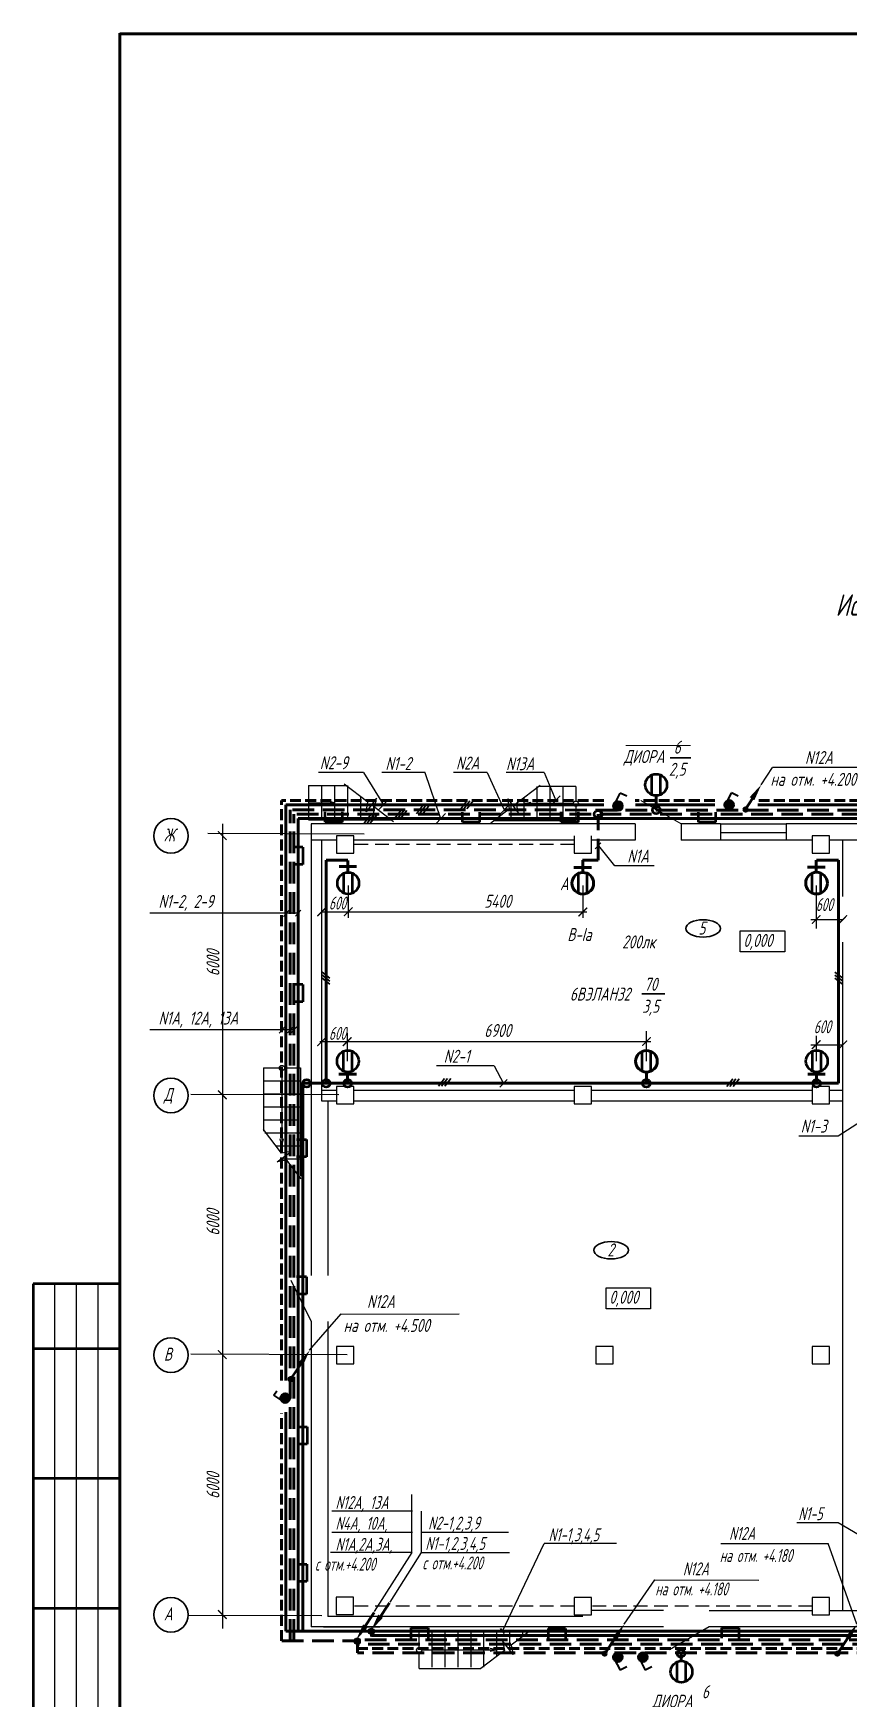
# Model space of a CAD drawing. Header units: inches. Extents: x -2146 to 222, y -883 to 3331.
# Drawn here: x -1537 to -1348.5, y 2945.8 to 3330.6 of the extents above; entities that cross this region are included whole.
import ezdxf
from ezdxf.enums import TextEntityAlignment as Align

# ---------------------------------------------------------------- set-up
doc = ezdxf.new("R2010")
doc.units = ezdxf.units.IN
doc.header["$MEASUREMENT"] = 0
for name, pattern in [('DURCHG', [0]), ('gost5', [7, 5, -2, 0]), ('HIDDEN2', [4.7625, 3.175, -1.5875]), ('K5LT32768', [0]), ('K5LT_BASIC', [0])]:
    doc.linetypes.add(name, pattern=pattern)
for name, color, linetype in [('osnovnoy shtamp', 7, 'Continuous'), ('TONK', 3, 'Continuous'), ('АР', 7, 'Continuous'), ('блок', 7, 'Continuous'), ('вид', 7, 'Continuous'), ('НОВЫЙ', 7, 'Continuous'), ('орудован', 7, 'Continuous'), ('текст', 7, 'Continuous')]:
    doc.layers.add(name, color=color, linetype=linetype)
for name, color, linetype, lineweight in [('зд осн', 7, 'Continuous', 30), ('кабель', 1, 'Continuous', 60), ('лампа', 6, 'Continuous', 50), ('основной', 7, 'Continuous', 30), ('пунктирный', 222, 'HIDDEN2', 25), ('размеры', 82, 'Continuous', 25), ('рамка толстая', 7, 'Continuous', 60), ('стена', 7, 'Continuous', 18), ('строит', 7, 'Continuous', 30), ('Строительный', 7, 'Continuous', 25), ('Схема распред. сети', 9, 'Continuous', 25), ('уровни', 5, 'Continuous', 25), ('Эл. аппараты (Вновь)', 93, 'Continuous', 50)]:
    doc.layers.add(name, color=color, linetype=linetype, lineweight=lineweight)
doc.styles.add('Simplex', font='simplex.shx', dxfattribs={"width": 0.7, "oblique": 15})

msp = doc.modelspace()

# ---------------------------------------------------------------- hatches: boundary and pattern name
for points in [[(-1401.83, 3153.05, -1), (-1401.83, 3151.05, -1)], [(-1376.15, 3153.3, -1), (-1376.15, 3151.3, -1)], [(-1478.77, 3016.22, -1), (-1478.77, 3014.22, -1)], [(-1401.87, 2954.34, 1), (-1401.87, 2956.34, 1)], [(-1396.08, 2954.34, 1), (-1396.08, 2956.34, 1)]]:
    msp.add_hatch(color=0).paths.add_polyline_path(points)
h = msp.add_hatch(color=6)
edge = h.paths.add_edge_path()
edge.add_arc((-1462.12, 2959.05), 0.718, 0, 360)
h = msp.add_hatch(color=6)
edge = h.paths.add_edge_path()
edge.add_arc((-1458.85, 2961.34), 0.718, 0, 360)
at = {"layer": 'вид'}
for points in [[(-1402.37, 3152.92, 1), (-1401.2, 3151.29, 1)], [(-1376.69, 3153.17, 1), (-1375.52, 3151.55, 1)], [(-1402.41, 2954.47, -1), (-1401.24, 2956.09, -1)], [(-1396.62, 2954.47, -1), (-1395.45, 2956.09, -1)]]:
    msp.add_hatch(color=0, dxfattribs=at).paths.add_polyline_path(points)
at = {"layer": 'кабель'}
for color, points in [(256, [(-1372.71, 3151.24, 1), (-1371.93, 3151.24, 1)]), (256, [(-1371.93, 3151.24, 1), (-1372.71, 3151.24, 1)]), (6, [(-1477.92, 3019.6, -1), (-1477.14, 3019.6, -1)]), (6, [(-1477.14, 3019.6, -1), (-1477.92, 3019.6, -1)]), (6, [(-1405.32, 2956.18, -1), (-1404.54, 2956.18, -1)]), (6, [(-1404.54, 2956.18, -1), (-1405.32, 2956.18, -1)]), (6, [(-1351.51, 2956.18, -1), (-1350.73, 2956.18, -1)]), (6, [(-1350.73, 2956.18, -1), (-1351.51, 2956.18, -1)])]:
    msp.add_hatch(color=color, dxfattribs=at).paths.add_polyline_path(points)

# ---------------------------------------------------------------- linework, layer by layer
at = {"color": 0, "lineweight": 60}
for p, q in [((-1517.01, 2746.61), (-1517.01, 3330.61)), ((-1517.01, 3330.53), (-701.01, 3330.53)), ((-1517.01, 2746.61), (-1517.01, 3330.53))]:
    msp.add_line(p, q, dxfattribs=at)
at = {"linetype": 'Continuous'}
for p, q in [((-1460.65, 3159.78), (-1471.05, 3159.76)), ((-1446.41, 3159.78), (-1456.45, 3159.76)), ((-1432.07, 3159.78), (-1439.85, 3159.76)), ((-1418.89, 3159.78), (-1427.67, 3159.76)), ((-1341.03, 3160.94), (-1366.13, 3160.93)), ((-1393.5, 3138.23), (-1402.57, 3138.21)), ((-1430.47, 3092.03), (-1443.8, 3092.01)), ((-1402.19, 2981.64), (-1418.86, 2981.61))]:
    msp.add_line(p, q, dxfattribs=at)
for p, q in [((-1460.65, 3159.78), (-1456.07, 3152.33)), ((-1446.47, 3159.78), (-1442.84, 3149.16)), ((-1432.06, 3159.76), (-1428.16, 3151.13)), ((-1418.89, 3159.82), (-1416.19, 3153.34)), ((-1430.47, 3092.03), (-1428.32, 3087.94)), ((-1428.56, 2961.38), (-1418.86, 2981.61))]:
    msp.add_line(p, q)
at = {"lineweight": 30}
for p, q in [((-1389.73, 3163.19), (-1385, 3163.21)), ((-1454.97, 3153.49), (-1457.17, 3151.18)), ((-1427.09, 3152.28), (-1429.29, 3149.97)), ((-1415.22, 3154.38), (-1417.42, 3152.07)), ((-1441.7, 3150.31), (-1443.9, 3148.01)), ((-1407.08, 3142.13), (-1405.82, 3143.52)), ((-1479.17, 3126.55), (-1477.9, 3127.93)), ((-1476.39, 3126.59), (-1475.12, 3127.97)), ((-1396.28, 3108.68), (-1390.97, 3108.68)), ((-1480.2, 3099.57), (-1478.93, 3100.96)), ((-1478.23, 3099.62), (-1476.96, 3101)), ((-1477.38, 3099.62), (-1476.11, 3101)), ((-1429.18, 3087.05), (-1427.46, 3088.83)), ((-1428.98, 2961.97), (-1428.15, 2960.8))]:
    msp.add_line(p, q, dxfattribs=at)
at = {"color": 0}
for p, q in [((-1368.71, 3156.98), (-1366.12, 3160.93)), ((-1460.54, 3145.54), (-1496.69, 3145.71)), ((-1402.56, 3138.22), (-1406.27, 3142.84)), ((-1464.24, 3133.67), (-1464.24, 3126.24)), ((-1409.97, 3133.67), (-1409.97, 3126.24)), ((-1355.99, 3133.67), (-1355.99, 3123.78)), ((-1475.69, 3127.26), (-1510.1, 3127.26)), ((-1470.37, 3127.56), (-1409.07, 3127.56)), ((-1357.27, 3125.83), (-1349.77, 3125.83)), ((-1476.77, 3100.29), (-1510.1, 3100.29)), ((-1464.39, 3093.08), (-1464.39, 3099.64)), ((-1395.27, 3093.08), (-1395.27, 3099.98)), ((-1355.95, 3093.08), (-1355.95, 3098.91)), ((-1470.76, 3097.62), (-1394.23, 3097.62)), ((-1357.27, 3096.89), (-1349.77, 3096.89)), ((-1466.36, 3085.27), (-1500.57, 3085.37)), ((-1350.89, 3075.81), (-1336.41, 3085.24)), ((-1360, 3075.81), (-1350.89, 3075.81)), ((-1473.14, 3026.33), (-1465.8, 3034.66)), ((-1465.81, 3034.65), (-1438.52, 3034.68)), ((-1464.46, 3025.2), (-1500.61, 3025.37)), ((-1449.49, 2979.53), (-1449.49, 2992.95)), ((-1468.01, 2989.19), (-1449.37, 2989.19)), ((-1447.22, 2979.53), (-1447.22, 2989.1)), ((-1468.01, 2984.22), (-1449.37, 2984.22)), ((-1447.26, 2984.22), (-1427.12, 2984.22)), ((-1360.49, 2986.46), (-1350.89, 2986.46)), ((-1350.89, 2986.46), (-1340.84, 2980.57)), ((-1449.39, 2979.51), (-1468.33, 2979.51)), ((-1458.11, 2965.9), (-1449.39, 2979.51)), ((-1454.49, 2968.08), (-1447.26, 2979.51)), ((-1447.26, 2979.51), (-1426.94, 2979.51)), ((-1378.05, 2981.62), (-1353.21, 2981.65)), ((-1346.58, 2962.95), (-1353.22, 2981.65)), ((-1400.39, 2962.95), (-1393.29, 2973.23)), ((-1393.29, 2973.23), (-1369.28, 2973.11)), ((-1470.28, 2964.93), (-1501.27, 2964.96))]:
    msp.add_line(p, q, dxfattribs=at)
at = {"color": 6, "lineweight": 50}
for p, q in [((-1394.06, 3159.2), (-1394.06, 3154.67)), ((-1392.05, 3159.24), (-1392.05, 3154.63)), ((-1465.29, 3136.46), (-1465.29, 3131.94)), ((-1463.28, 3136.51), (-1463.28, 3131.89)), ((-1411.05, 3136.41), (-1411.05, 3131.92)), ((-1409.04, 3136.49), (-1409.04, 3131.87)), ((-1357.01, 3136.45), (-1357.01, 3131.96)), ((-1355, 3136.54), (-1355, 3131.92)), ((-1465.35, 3095.3), (-1465.35, 3090.81)), ((-1463.35, 3095.38), (-1463.35, 3090.76)), ((-1396.32, 3095.27), (-1396.32, 3090.78)), ((-1394.31, 3095.35), (-1394.31, 3090.73)), ((-1356.91, 3095.31), (-1356.91, 3090.82)), ((-1354.9, 3095.4), (-1354.9, 3090.74)), ((-1388.24, 2954.25), (-1388.24, 2949.75)), ((-1386.23, 2954.31), (-1386.23, 2949.68))]:
    msp.add_line(p, q, dxfattribs=at)
at = {"linetype": 'gost5', "lineweight": 60}
msp.add_line((-1406.41, 3139.5), (-1406.39, 3150.14), dxfattribs=at)
at = {"color": 0, "lineweight": 25}
for p, q in [((-1493.22, 3081.96), (-1493.22, 3147.96)), ((-1493.22, 3021.98), (-1493.22, 3087.98)), ((-1493.22, 2961.98), (-1493.22, 3027.98))]:
    msp.add_line(p, q, dxfattribs=at)
at = {"linetype": 'DURCHG', "lineweight": 60}
msp.add_line((-1469.31, 3139.5), (-1469.31, 3087.97), dxfattribs=at)
at = {"lineweight": 60}
for p, q in [((-1466.28, 3138.1), (-1462.25, 3138.1)), ((-1464.26, 3136.72), (-1464.26, 3139.48)), ((-1412.01, 3137.86), (-1407.98, 3137.86)), ((-1409.99, 3136.74), (-1409.99, 3139.5)), ((-1358, 3137.95), (-1353.97, 3137.95)), ((-1355.98, 3136.74), (-1355.98, 3139.5)), ((-1464.33, 3090.58), (-1464.33, 3087.97)), ((-1395.27, 3090.55), (-1395.27, 3087.96)), ((-1355.92, 3090.58), (-1355.92, 3087.97)), ((-1350.84, 3087.97), (-1474.71, 3087.97)), ((-1466.35, 3090.05), (-1462.32, 3090.05)), ((-1357.94, 3090.05), (-1353.91, 3090.05))]:
    msp.add_line(p, q, dxfattribs=at)
at = {"color": 0, "linetype": 'K5LT_BASIC', "lineweight": 5}
for p, q in [((-1420.51, 3088), (-1420.98, 3088)), ((-1420.61, 3088.01), (-1401.04, 3087.94)), ((-1401.04, 3087.94), (-1399.08, 3088.01)), ((-1399.17, 3088.01), (-1398.92, 3088.01))]:
    msp.add_line(p, q, dxfattribs=at)
at = {"color": 0, "lineweight": 50}
msp.add_line((-1537.01, 3041.61), (-1537.01, 2831.61), dxfattribs=at)
at = {"color": 0, "lineweight": -3}
msp.add_line((-1532.01, 2936.61), (-1532.01, 3041.61), dxfattribs=at)
at = {"color": 0, "lineweight": 40}
for p, q in [((-1481.43, 3015.87), (-1480.67, 3016.9)), ((-1479.28, 3014.52), (-1481.43, 3015.87))]:
    msp.add_line(p, q, dxfattribs=at)
at = {"lineweight": 25}
msp.add_line((-1407.95, 2969.16), (-1411.95, 2969.16), dxfattribs=at)
at = {"color": 6, "lineweight": 60}
for p, q in [((-1462.05, 2959.75), (-1462.05, 2956.32)), ((-1458.81, 2961.73), (-1458.81, 2960.09))]:
    msp.add_line(p, q, dxfattribs=at)
at = {"color": 0, "lineweight": 30}
for centre in [(-1401.78, 3152.11), (-1376.1, 3152.36), (-1401.82, 2955.28), (-1396.04, 2955.28)]:
    msp.add_circle(centre, 1, dxfattribs=at)
at = {"color": 0, "lineweight": 50}
for centre in [(-1392.98, 3151.14), (-1406.42, 3150.15), (-1473.8, 3087.97), (-1469.31, 3087.97), (-1464.33, 3087.97), (-1395.27, 3087.97), (-1355.92, 3087.97), (-1387.28, 2956.25)]:
    msp.add_circle(centre, 0.891, dxfattribs=at)
at = {"color": 6}
for centre in [(-1462.12, 2959.05), (-1458.85, 2961.34)]:
    msp.add_circle(centre, 0.718, dxfattribs=at)
at = {"layer": 'osnovnoy shtamp', "color": 0}
for centre in [(-1411.59, 3152.6), (-1479.52, 3091.51), (-1447.81, 2957.02)]:
    msp.add_circle(centre, 0.6, dxfattribs=at)
at = {"layer": 'TONK', "color": 0, "linetype": 'HIDDEN2', "ltscale": 0.6}
for p, q in [((-1472.74, 3032.96), (-1472.74, 3028.56)), ((-1468.94, 3032.96), (-1468.94, 3028.56))]:
    msp.add_line(p, q, dxfattribs=at)
at = {"layer": 'АР', "color": 0, "lineweight": 30}
for centre in [(-1382.16, 3123.76), (-1403.43, 3049.39)]:
    msp.add_ellipse(centre, major_axis=(-4, 0), ratio=0.5, dxfattribs=at)
at = {"layer": 'блок', "color": 0, "lineweight": 30}
for p, q in [((-1447, 3152.08), (-1448.39, 3150.27)), ((-1446.3, 3152.08), (-1447.69, 3150.27)), ((-1445.56, 3152.08), (-1446.95, 3150.27)), ((-1436.79, 3153.24), (-1438.18, 3151.42)), ((-1436.09, 3153.24), (-1437.48, 3151.42)), ((-1435.35, 3153.24), (-1436.74, 3151.42)), ((-1459.14, 3149.88), (-1460.53, 3148.07)), ((-1458.44, 3149.88), (-1459.83, 3148.07)), ((-1457.7, 3149.88), (-1459.09, 3148.07)), ((-1452.07, 3151.04), (-1453.46, 3149.22)), ((-1451.36, 3151.04), (-1452.75, 3149.22)), ((-1450.62, 3151.04), (-1452.01, 3149.22)), ((-1470.24, 3113.68), (-1468.42, 3112.29)), ((-1351.69, 3113.68), (-1349.87, 3112.29)), ((-1470.26, 3112.26), (-1468.44, 3110.87)), ((-1470.24, 3112.95), (-1468.42, 3111.56)), ((-1351.71, 3112.26), (-1349.9, 3110.87)), ((-1351.69, 3112.95), (-1349.87, 3111.56)), ((-1441.94, 3089.1), (-1443.33, 3087.28)), ((-1441.23, 3089.1), (-1442.62, 3087.28)), ((-1440.5, 3089.1), (-1441.89, 3087.28)), ((-1375.29, 3089.02), (-1376.67, 3087.2)), ((-1374.58, 3089.02), (-1375.97, 3087.2)), ((-1373.84, 3089.02), (-1375.23, 3087.2))]:
    msp.add_line(p, q, dxfattribs=at)
at = {"layer": 'зд осн', "color": 0, "lineweight": 53, "ltscale": 0.02}
for p, q in [((-1517.01, 3041.61), (-1537.01, 3041.61)), ((-1517.01, 3026.61), (-1537.01, 3026.61)), ((-1517.01, 2996.61), (-1537.01, 2996.61)), ((-1516.95, 2966.61), (-1536.95, 2966.61))]:
    msp.add_line(p, q, dxfattribs=at)
at = {"layer": 'зд осн', "color": 0, "lineweight": -3, "ltscale": 0.02}
for p, q in [((-1527.01, 2831.61), (-1527.01, 3041.61)), ((-1522.01, 2831.61), (-1522.01, 3041.61))]:
    msp.add_line(p, q, dxfattribs=at)
at = {"layer": 'кабель', "color": 0}
for p, q in [((-1405.14, 3152.32), (-1478.59, 3152.32)), ((-1379.44, 3152.32), (-1397.8, 3152.32)), ((-1328.47, 3152.32), (-1369.49, 3152.32)), ((-1049.61, 3149.14), (-1475.75, 3149.14)), ((-1464.26, 3139.5), (-1469.31, 3139.5)), ((-1406.41, 3139.5), (-1410, 3139.5)), ((-1350.84, 3139.5), (-1355.96, 3139.5)), ((-979.65, 2960.37), (-1458.83, 2960.37))]:
    msp.add_line(p, q, dxfattribs=at)
at = {"layer": 'кабель'}
for p, q in [((-1392.98, 3151.14), (-1392.98, 3154.36)), ((-1387.24, 2956.21), (-1387.24, 2954.51))]:
    msp.add_line(p, q, dxfattribs=at)
at = {"layer": 'кабель', "color": 0, "linetype": 'K5LT32768'}
msp.add_line((-995.61, 2961.37), (-1458.92, 2961.39), dxfattribs=at)
at = {"layer": 'кабель', "color": 0, "linetype": 'gost5'}
for p, q in [((-1049.37, 2959.37), (-1462.06, 2959.36)), ((-978.62, 2958.37), (-1461.99, 2958.38))]:
    msp.add_line(p, q, dxfattribs=at)
at = {"layer": 'кабель', "color": 24, "linetype": 'gost5', "lineweight": 60, "ltscale": 0.5}
msp.add_line((-1001.14, 2957.37), (-1462.05, 2957.39), dxfattribs=at)
at = {"layer": 'кабель'}
msp.add_circle((-1372.32, 3151.24), 0.39, dxfattribs=at)
msp.add_circle((-1372.32, 3151.24), 0.39, dxfattribs=at)
at = {"layer": 'кабель', "color": 6}
for centre in [(-1477.53, 3019.6), (-1477.53, 3019.6), (-1404.93, 2956.18), (-1404.93, 2956.18), (-1351.12, 2956.18), (-1351.12, 2956.18)]:
    msp.add_circle(centre, 0.39, dxfattribs=at)
at = {"layer": 'лампа'}
msp.add_line((-1369.79, 3155.2), (-1372.33, 3151.35), dxfattribs=at)
at = {"layer": 'лампа', "color": 6}
for p, q in [((-1475.04, 3023.37), (-1477.59, 3019.52)), ((-1457.22, 2964.08), (-1454.68, 2967.93)), ((-1460.72, 2961.83), (-1458.18, 2965.68)), ((-1402.35, 2960.02), (-1404.9, 2956.16)), ((-1348.54, 2960.02), (-1351.08, 2956.16))]:
    msp.add_line(p, q, dxfattribs=at)
at = {"layer": 'лампа'}
for centre in [(-1393.01, 3156.94), (-1464.21, 3134.21), (-1464.28, 3093.08), (-1355.87, 3093.08), (-1387.16, 2952)]:
    msp.add_circle(centre, 2.5, dxfattribs=at)
at = {"layer": 'лампа', "lineweight": 60}
for centre in [(-1409.97, 3134.19), (-1355.93, 3134.24), (-1395.25, 3093.05)]:
    msp.add_circle(centre, 2.5, dxfattribs=at)
at = {"layer": 'лампа'}
msp.add_solid([(-1371.38, 3154.11), (-1368.69, 3157), (-1370.3, 3153.39)], dxfattribs=at)
at = {"layer": 'лампа', "color": 6}
for points in [[(-1475.78, 3023.4), (-1473.09, 3026.29), (-1474.7, 3022.68)], [(-1456.18, 2964.47), (-1458.88, 2961.58), (-1457.27, 2965.19)], [(-1459.68, 2962.22), (-1462.37, 2959.33), (-1460.77, 2962.94)], [(-1403.09, 2960.04), (-1400.4, 2962.93), (-1402.01, 2959.32)], [(-1349.28, 2960.04), (-1346.59, 2962.93), (-1348.19, 2959.32)]]:
    msp.add_solid(points, dxfattribs=at)
at = {"layer": 'НОВЫЙ', "color": 0}
for points in [[(-1373.57, 3123.17), (-1363.27, 3123.17), (-1363.27, 3118.34), (-1373.57, 3118.34)], [(-1404.59, 3040.71), (-1394.29, 3040.71), (-1394.29, 3035.88), (-1404.59, 3035.88)]]:
    msp.add_lwpolyline(points, close=True, dxfattribs=at)
at = {"layer": 'основной', "color": 0}
for centre in [(-1505.18, 3145.15), (-1505.18, 3085.15), (-1505.18, 3025.15), (-1505.18, 2965.15)]:
    msp.add_circle(centre, 4, dxfattribs=at)
at = {"layer": 'пунктирный', "color": 0}
for p, q in [((-1411.94, 3143.14), (-1462.94, 3143.14)), ((-1411.94, 2967.15), (-1462.94, 2967.15)), ((-1356.94, 2967.15), (-1407.94, 2967.15))]:
    msp.add_line(p, q, dxfattribs=at)
at = {"layer": 'размеры', "color": 0, "lineweight": 9}
for p, q in [((-1385.04, 3166.03), (-1400.04, 3166.03)), ((-1387.24, 3147.95), (-1396.58, 3153.35))]:
    msp.add_line(p, q, dxfattribs=at)
at = {"layer": 'размеры', "color": 0}
for p, q in [((-1473.36, 3156.76), (-1464.72, 3156.76)), ((-1473.36, 3156.76), (-1473.36, 3148.86)), ((-1470.36, 3156.76), (-1470.36, 3148.86)), ((-1467.36, 3156.76), (-1467.36, 3148.86)), ((-1459.65, 3152.9), (-1465.11, 3157.06)), ((-1464.36, 3156.76), (-1464.36, 3148.86)), ((-1425.3, 3152.69), (-1419.84, 3156.85)), ((-1420.59, 3156.55), (-1420.59, 3148.65)), ((-1411.59, 3156.55), (-1420.23, 3156.55)), ((-1417.59, 3156.55), (-1417.59, 3148.65)), ((-1414.59, 3156.55), (-1414.59, 3148.65)), ((-1411.59, 3156.55), (-1411.59, 3153.2)), ((-1473.36, 3152.81), (-1467.36, 3152.81)), ((-1467.36, 3152.81), (-1468.97, 3153.19)), ((-1467.36, 3152.81), (-1468.97, 3152.44)), ((-1461.36, 3154.2), (-1461.36, 3148.86)), ((-1457.65, 3153.89), (-1460.07, 3150.71)), ((-1460.07, 3150.71), (-1459.65, 3152.9)), ((-1458.36, 3152.95), (-1458.36, 3148.86)), ((-1458.06, 3151.69), (-1457.65, 3153.89)), ((-1426.89, 3151.47), (-1427.3, 3153.67)), ((-1427.3, 3153.67), (-1424.88, 3150.49)), ((-1426.59, 3152.73), (-1426.59, 3148.65)), ((-1424.88, 3150.49), (-1425.3, 3152.69)), ((-1423.59, 3153.99), (-1423.59, 3148.65)), ((-1423.59, 3152.6), (-1421.97, 3152.97)), ((-1412.19, 3152.6), (-1423.59, 3152.6)), ((-1423.59, 3152.6), (-1421.97, 3152.22)), ((-1411.59, 3152), (-1411.59, 3148.65)), ((-1473.36, 3148.86), (-1454.36, 3148.86)), ((-1453.71, 3148.37), (-1458.06, 3151.69)), ((-1455.36, 3149.63), (-1455.36, 3148.86)), ((-1431.24, 3148.15), (-1426.89, 3151.47)), ((-1411.59, 3148.65), (-1430.59, 3148.65)), ((-1429.59, 3149.41), (-1429.59, 3148.65)), ((-1397.84, 3147.95), (-1472.74, 3147.95)), ((-1472.74, 3147.95), (-1472.74, 3043.56)), ((-1462.94, 3145.14), (-1466.94, 3145.14)), ((-1466.94, 3145.14), (-1466.94, 3141.14)), ((-1462.94, 3141.14), (-1462.94, 3145.14)), ((-1411.94, 3145.14), (-1411.94, 3141.14)), ((-1407.94, 3141.14), (-1407.94, 3145.14)), ((-1397.84, 3147.95), (-1397.84, 3144.15)), ((-1378.14, 3147.95), (-1387.24, 3147.95)), ((-1387.24, 3147.95), (-1387.24, 3144.15)), ((-1378.14, 3147.95), (-1378.14, 3144.15)), ((-1378.14, 3147.95), (-1362.94, 3147.95)), ((-1378.14, 3145.89), (-1362.94, 3145.89)), ((-1321.24, 3147.95), (-1362.94, 3147.95)), ((-1362.94, 3147.95), (-1362.94, 3144.15)), ((-1352.94, 3145.14), (-1356.94, 3145.14)), ((-1356.94, 3145.14), (-1356.94, 3141.14)), ((-1352.94, 3141.14), (-1352.94, 3145.14)), ((-1466.94, 3144.15), (-1472.74, 3144.15)), ((-1470.34, 3144.15), (-1470.34, 3083.9)), ((-1466.94, 3141.14), (-1462.94, 3141.14)), ((-1411.94, 3144.15), (-1462.94, 3144.15)), ((-1411.94, 3141.14), (-1407.94, 3141.14)), ((-1397.84, 3144.15), (-1407.94, 3144.15)), ((-1356.94, 3144.15), (-1387.24, 3144.15)), ((-1356.94, 3141.14), (-1352.94, 3141.14)), ((-1342.84, 3144.15), (-1352.94, 3144.15)), ((-1349.84, 3131.15), (-1349.84, 3144.15)), ((-1349.84, 2966.15), (-1349.84, 3120.55)), ((-1483.82, 3091.51), (-1483.82, 3076.87)), ((-1483.77, 3091.51), (-1480.12, 3091.51)), ((-1479.52, 3090.91), (-1479.52, 3073.51)), ((-1478.92, 3091.51), (-1475.27, 3091.51)), ((-1475.27, 3091.51), (-1475.27, 3066.51)), ((-1483.82, 3088.51), (-1475.27, 3088.51)), ((-1462.94, 3087.24), (-1466.94, 3087.24)), ((-1466.94, 3087.24), (-1466.94, 3083.24)), ((-1462.94, 3083.24), (-1462.94, 3087.24)), ((-1407.94, 3087.22), (-1411.94, 3087.22)), ((-1411.94, 3087.22), (-1411.94, 3083.22)), ((-1407.94, 3083.22), (-1407.94, 3087.22)), ((-1352.94, 3087.24), (-1356.94, 3087.24)), ((-1356.94, 3087.24), (-1356.94, 3083.24)), ((-1352.94, 3083.24), (-1352.94, 3087.24)), ((-1483.82, 3085.51), (-1475.27, 3085.51)), ((-1470.34, 3083.9), (-1466.94, 3083.9)), ((-1470.33, 3086.4), (-1466.94, 3086.4)), ((-1469.94, 3086.4), (-1466.94, 3086.4)), ((-1468.94, 3083.87), (-1468.94, 3043.56)), ((-1466.94, 3083.24), (-1462.94, 3083.24)), ((-1462.94, 3086.4), (-1456.5, 3086.4)), ((-1462.94, 3086.4), (-1456.5, 3086.4)), ((-1462.94, 3083.9), (-1456.5, 3083.9)), ((-1456.5, 3086.4), (-1411.94, 3086.4)), ((-1456.5, 3083.9), (-1411.94, 3083.9)), ((-1445.9, 3086.4), (-1411.94, 3086.4)), ((-1411.94, 3083.22), (-1407.94, 3083.22)), ((-1407.94, 3086.4), (-1356.94, 3086.4)), ((-1407.94, 3086.4), (-1356.94, 3086.4)), ((-1407.94, 3083.9), (-1356.94, 3083.9)), ((-1356.94, 3083.24), (-1352.94, 3083.24)), ((-1352.94, 3086.4), (-1349.84, 3086.4)), ((-1352.94, 3086.4), (-1349.84, 3086.4)), ((-1352.94, 3083.9), (-1349.84, 3083.9)), ((-1483.82, 3082.51), (-1475.27, 3082.51)), ((-1483.82, 3079.51), (-1475.57, 3079.51)), ((-1479.61, 3071.81), (-1483.77, 3077.26)), ((-1483.47, 3076.51), (-1475.27, 3076.51)), ((-1479.52, 3073.51), (-1479.9, 3075.13)), ((-1479.52, 3073.51), (-1479.15, 3075.13)), ((-1480.91, 3073.51), (-1475.27, 3073.51)), ((-1480.6, 3069.8), (-1477.42, 3072.22)), ((-1477.42, 3072.22), (-1479.61, 3071.81)), ((-1478.4, 3070.22), (-1480.6, 3069.8)), ((-1479.66, 3070.51), (-1475.27, 3070.51)), ((-1475.08, 3065.87), (-1478.4, 3070.22)), ((-1476.34, 3067.51), (-1475.57, 3067.51)), ((-1477.44, 3042.47), (-1472.76, 3032.96)), ((-1472.74, 3032.96), (-1472.74, 2962.35)), ((-1468.94, 3032.96), (-1468.94, 2964.75)), ((-1462.94, 3027.15), (-1466.94, 3027.15)), ((-1466.94, 3027.15), (-1466.94, 3023.15)), ((-1462.94, 3023.15), (-1462.94, 3027.15)), ((-1402.94, 3027.15), (-1406.94, 3027.15)), ((-1406.94, 3027.15), (-1406.94, 3023.15)), ((-1402.94, 3023.15), (-1402.94, 3027.15)), ((-1352.94, 3027.15), (-1356.94, 3027.15)), ((-1356.94, 3027.15), (-1356.94, 3023.15)), ((-1352.94, 3023.15), (-1352.94, 3027.15)), ((-1466.94, 3023.15), (-1462.94, 3023.15)), ((-1406.94, 3023.15), (-1402.94, 3023.15)), ((-1356.94, 3023.15), (-1352.94, 3023.15)), ((-1407.94, 2969.15), (-1411.94, 2969.15)), ((-1411.94, 2969.15), (-1411.94, 2965.15)), ((-1407.94, 2965.15), (-1407.94, 2969.15)), ((-1352.94, 2969.15), (-1356.94, 2969.15)), ((-1356.94, 2969.15), (-1356.94, 2965.15)), ((-1352.94, 2965.15), (-1352.94, 2969.15)), ((-1409.94, 2964.75), (-1468.94, 2964.75)), ((-1411.94, 2965.15), (-1407.94, 2965.15)), ((-1391.34, 2966.15), (-1407.94, 2966.15)), ((-1407.94, 2965.15), (-1407.94, 2966.15)), ((-1407.94, 2965.15), (-1407.94, 2966.15)), ((-1380.74, 2966.15), (-1356.94, 2966.15)), ((-1356.94, 2965.15), (-1352.94, 2965.15)), ((-1352.94, 2966.15), (-1342.94, 2966.15)), ((-1349.94, 2966.12), (-1349.94, 2966.15)), ((-1391.34, 2962.35), (-1472.74, 2962.35)), ((-1469.94, 2962.35), (-1456.87, 2962.35)), ((-1447.81, 2957.62), (-1447.81, 2961.27)), ((-1447.81, 2961.27), (-1422.41, 2961.27)), ((-1444.81, 2953.07), (-1444.81, 2960.97)), ((-1441.81, 2953.07), (-1441.81, 2960.97)), ((-1438.81, 2953.07), (-1438.81, 2960.97)), ((-1435.81, 2953.07), (-1435.81, 2960.97)), ((-1432.81, 2953.07), (-1432.81, 2960.97)), ((-1429.81, 2955.63), (-1429.81, 2960.97)), ((-1426.81, 2956.88), (-1426.81, 2960.97)), ((-1422.16, 2961.46), (-1426.51, 2958.14)), ((-1423.81, 2960.2), (-1423.81, 2960.97)), ((-1380.74, 2962.35), (-1389.92, 2957.05)), ((-1336.84, 2962.35), (-1380.74, 2962.35)), ((-1339.34, 2962.35), (-1355.84, 2962.35)), ((-1447.81, 2952.77), (-1447.81, 2956.42)), ((-1447.21, 2957.02), (-1429.81, 2957.02)), ((-1428.1, 2956.93), (-1433.56, 2952.77)), ((-1429.81, 2957.02), (-1431.42, 2957.39)), ((-1429.81, 2957.02), (-1431.42, 2956.64)), ((-1426.09, 2955.94), (-1428.52, 2959.12)), ((-1428.52, 2959.12), (-1428.1, 2956.93)), ((-1426.51, 2958.14), (-1426.09, 2955.94)), ((-1447.81, 2952.77), (-1433.56, 2952.77))]:
    msp.add_line(p, q, dxfattribs=at)
at = {"layer": 'размеры', "color": 0, "lineweight": 60}
for p, q in [((-1350.84, 3087.97), (-1350.84, 3139.5)), ((-1478.59, 2961.35), (-1459.39, 2961.35))]:
    msp.add_line(p, q, dxfattribs=at)
at = {"layer": 'размеры', "color": 0, "linetype": 'gost5', "lineweight": 60}
msp.add_line((-1479.55, 2959.1), (-1461.94, 2959.1), dxfattribs=at)
at = {"layer": 'размеры', "color": 0, "const_width": 0.3}
for points in [[(-1494.31, 3146.21), (-1492.31, 3144.21)], [(-1471.35, 3126.6), (-1469.35, 3128.6)], [(-1469.35, 3128.6), (-1471.35, 3126.6)], [(-1465.21, 3126.61), (-1463.21, 3128.61)], [(-1463.21, 3128.61), (-1465.21, 3126.61)], [(-1410.98, 3126.55), (-1408.98, 3128.55)], [(-1408.98, 3128.55), (-1410.98, 3126.55)], [(-1357.02, 3124.83), (-1355.02, 3126.83)], [(-1355.02, 3126.83), (-1357.02, 3124.83)], [(-1350.85, 3124.8), (-1348.85, 3126.8)], [(-1348.85, 3126.8), (-1350.85, 3124.8)], [(-1471.35, 3096.57), (-1469.35, 3098.57)], [(-1469.35, 3098.57), (-1471.35, 3096.57)], [(-1465.44, 3096.58), (-1463.44, 3098.58)], [(-1463.44, 3098.58), (-1465.44, 3096.58)], [(-1396.24, 3096.63), (-1394.24, 3098.63)], [(-1394.24, 3098.63), (-1396.24, 3096.63)], [(-1357.02, 3095.89), (-1355.02, 3097.89)], [(-1355.02, 3097.89), (-1357.02, 3095.89)], [(-1350.85, 3095.86), (-1348.85, 3097.86)], [(-1348.85, 3097.86), (-1350.85, 3095.86)], [(-1494.31, 3086.3), (-1492.31, 3084.3)], [(-1494.31, 3026.26), (-1492.31, 3024.26)], [(-1494.31, 2966.23), (-1492.31, 2964.23)]]:
    msp.add_lwpolyline(points, dxfattribs=at)
at = {"layer": 'рамка толстая', "lineweight": 40}
for p, q in [((-1402.64, 3152.39), (-1401.31, 3155.05)), ((-1399.76, 3154.29), (-1401.31, 3155.05)), ((-1402.68, 2954.99), (-1401.35, 2952.33)), ((-1399.8, 2953.09), (-1401.35, 2952.33)), ((-1396.89, 2954.99), (-1395.56, 2952.33)), ((-1394.02, 2953.09), (-1395.56, 2952.33))]:
    msp.add_line(p, q, dxfattribs=at)
at = {"layer": 'рамка толстая', "color": 0, "lineweight": 40}
for p in [(-1376.93, 3152.42), (-1374.06, 3154.33)]:
    msp.add_line(p, (-1375.59, 3155.09), dxfattribs=at)
at = {"layer": 'рамка толстая'}
for centre in [(-1401.83, 3152.05), (-1478.77, 3015.22), (-1401.87, 2955.34), (-1396.08, 2955.34)]:
    msp.add_circle(centre, 1, dxfattribs=at)
at = {"layer": 'рамка толстая', "color": 0}
msp.add_circle((-1376.15, 3152.3), 1, dxfattribs=at)
at = {"layer": 'стена', "color": 24, "linetype": 'gost5', "lineweight": 60, "ltscale": 0.5}
for p, q in [((-1479.59, 3019.29), (-1479.59, 3153.34)), ((-1479.59, 2959.11), (-1479.59, 3011.7))]:
    msp.add_line(p, q, dxfattribs=at)
at = {"layer": 'стена', "linetype": 'K5LT32768', "lineweight": 60}
for p, q in [((-1478.59, 3019.26), (-1478.59, 3152.31)), ((-1478.59, 2961.35), (-1478.59, 3011.95))]:
    msp.add_line(p, q, dxfattribs=at)
at = {"layer": 'стена', "linetype": 'gost5', "lineweight": 60}
for p, q in [((-968.06, 3151.04), (-1477.59, 3151.14)), ((-1477.59, 2959.12), (-1477.59, 3151.14)), ((-995.06, 3150.14), (-1476.75, 3150.14)), ((-1476.75, 2959.12), (-1476.75, 3150.14)), ((-977.62, 2956.32), (-1462.05, 2956.32))]:
    msp.add_line(p, q, dxfattribs=at)
at = {"layer": 'стена', "lineweight": 60}
for p, q in [((-1475.76, 2961.35), (-1475.75, 3149.14)), ((-1474.71, 2961.35), (-1474.71, 3087.97))]:
    msp.add_line(p, q, dxfattribs=at)
at = {"layer": 'Строительный', "color": 0}
for p, q in [((-1462.98, 2969.24), (-1466.98, 2969.24)), ((-1466.98, 2969.24), (-1466.98, 2965.24)), ((-1462.98, 2965.24), (-1462.98, 2969.24)), ((-1466.98, 2965.24), (-1462.98, 2965.24))]:
    msp.add_line(p, q, dxfattribs=at)
at = {"layer": 'уровни', "color": 24, "linetype": 'gost5', "lineweight": 60, "ltscale": 0.5}
for p, q in [((-1405.13, 3153.32), (-1479.59, 3153.32)), ((-1379.42, 3153.3), (-1397.89, 3153.3)), ((-1328.29, 3153.32), (-1369.53, 3153.3))]:
    msp.add_line(p, q, dxfattribs=at)
at = {"layer": 'Эл. аппараты (Вновь)'}
for p, q in [((-1469.52, 3148.35), (-1469.52, 3150.67)), ((-1465.52, 3148.35), (-1469.52, 3148.35)), ((-1465.51, 3148.35), (-1469.51, 3148.35)), ((-1465.52, 3148.35), (-1465.52, 3150.67)), ((-1437.79, 3148.31), (-1437.79, 3150.63)), ((-1433.79, 3148.31), (-1437.79, 3148.31)), ((-1433.78, 3148.31), (-1437.78, 3148.31)), ((-1433.79, 3148.31), (-1433.79, 3150.63)), ((-1414.98, 3148.35), (-1414.98, 3150.67)), ((-1410.98, 3148.35), (-1414.98, 3148.35)), ((-1410.97, 3148.35), (-1414.97, 3148.35)), ((-1410.98, 3148.35), (-1410.98, 3150.67)), ((-1383.24, 3148.31), (-1383.24, 3150.63)), ((-1379.24, 3148.31), (-1383.24, 3148.31)), ((-1379.23, 3148.31), (-1383.23, 3148.31)), ((-1379.24, 3148.31), (-1379.24, 3150.63)), ((-1474.67, 3142.52), (-1476.99, 3142.52)), ((-1474.67, 3142.53), (-1474.67, 3138.53)), ((-1474.67, 3142.52), (-1474.67, 3138.52)), ((-1474.67, 3138.52), (-1476.99, 3138.52)), ((-1474.71, 3110.79), (-1477.03, 3110.79)), ((-1474.71, 3110.8), (-1474.71, 3106.8)), ((-1474.71, 3110.79), (-1474.71, 3106.79)), ((-1474.71, 3106.79), (-1477.03, 3106.79)), ((-1473.83, 3074.94), (-1476.15, 3074.94)), ((-1473.83, 3074.95), (-1473.83, 3070.95)), ((-1473.83, 3074.94), (-1473.83, 3070.94)), ((-1473.83, 3070.94), (-1476.15, 3070.94)), ((-1473.87, 3043.21), (-1476.19, 3043.21)), ((-1473.87, 3043.22), (-1473.87, 3039.22)), ((-1473.87, 3043.21), (-1473.87, 3039.21)), ((-1473.87, 3039.21), (-1476.19, 3039.21)), ((-1473.72, 3008.54), (-1476.05, 3008.54)), ((-1473.72, 3008.55), (-1473.72, 3004.55)), ((-1473.72, 3008.54), (-1473.72, 3004.54)), ((-1473.72, 3004.54), (-1476.05, 3004.54)), ((-1473.76, 2976.8), (-1476.08, 2976.8)), ((-1473.76, 2976.81), (-1473.76, 2972.81)), ((-1473.76, 2976.8), (-1473.76, 2972.8)), ((-1473.76, 2972.8), (-1476.08, 2972.8)), ((-1449.7, 2962.1), (-1449.7, 2959.78)), ((-1449.7, 2962.1), (-1445.7, 2962.1)), ((-1445.7, 2962.1), (-1445.7, 2959.78)), ((-1417.98, 2961.95), (-1413.98, 2961.95)), ((-1417.97, 2961.95), (-1417.97, 2959.63)), ((-1417.97, 2961.95), (-1413.97, 2961.95)), ((-1413.97, 2961.95), (-1413.97, 2959.63)), ((-1377.88, 2962.1), (-1377.88, 2959.78)), ((-1377.88, 2962.1), (-1373.88, 2962.1)), ((-1373.88, 2962.1), (-1373.88, 2959.78))]:
    msp.add_line(p, q, dxfattribs=at)

# ---------------------------------------------------------------- texts
at = {"lineweight": 20, "style": 'Simplex', "oblique": 15}
for s, width, p in [('N2-9', 0.7, (-1470.77, 3160.54)), ('N12А', 0.7, (-1358.6, 3161.76)), ('N1-2', 0.7, (-1455.61, 3160.36)), ('N2А', 0.7, (-1439.29, 3160.48)), ('N13А', 0.7, (-1427.71, 3160.31)), ('N1А', 0.7, (-1399.68, 3138.96)), ('N1-2, 2-9', 0.7, (-1508.06, 3128.5)), ('N1А, 12А, 13А', 0.7, (-1508.06, 3101.53)), ('N2-1', 0.7, (-1442.12, 3092.72)), ('N1-3', 0.7, (-1359.58, 3076.56)), ('N1-5', 0.65, (-1360.16, 2987.01)), ('N1-1,3,4,5', 0.65, (-1417.89, 2982.14))]:
    msp.add_text(s, height=3, dxfattribs=dict(at, width=width)).set_placement(p)
at = {"lineweight": 20, "style": 'Simplex', "oblique": 15, "width": 0.7}
for s, p in [('ДИОРА', (-1395.8, 3161.97)), ('6', (-1388.14, 3164.14)), ('2,5', (-1388.14, 3159.04)), ('6ВЭЛАН32', (-1405.99, 3107.08)), ('70', (-1394.27, 3109.35)), ('3,5', (-1394.28, 3104.26)), ('6', (-1381.63, 2945.85)), ('ДИОРА', (-1389.28, 2943.68))]:
    msp.add_text(s, height=3, dxfattribs=at).set_placement(p, align=Align.CENTER)
at = {"color": 0, "lineweight": 20, "style": 'Simplex', "oblique": 15}
for s, width, p in [('Ж', 0.7, (-1506.81, 3143.87)), ('Д', 0.7, (-1506.81, 3083.87)), ('В', 0.7, (-1506.81, 3023.87)), ('N12А, 13А', 0.65, (-1467.15, 2989.6)), ('N4А, 10А,', 0.65, (-1467.15, 2984.79)), ('N2-1,2,3,9', 0.65, (-1445.72, 2984.84)), ('N1А,2А,3А,', 0.65, (-1467.15, 2979.93)), ('N1-1,2,3,4,5', 0.65, (-1446.37, 2980.13)), ('А', 0.7, (-1506.81, 2963.87))]:
    msp.add_text(s, height=3, dxfattribs=dict(at, width=width)).set_placement(p)
at = {"color": 0, "lineweight": 20, "char_height": 3, "attachment_point": 5, "rotation": 90, "style": 'Simplex'}
for insert in [(-1495.47, 3115.77), (-1495.47, 3055.79), (-1495.47, 2994.98)]:
    msp.add_mtext('6000', dxfattribs=dict(at, insert=insert))
at = {"layer": 'АР', "color": 0, "lineweight": 20, "style": 'Simplex', "oblique": 15, "width": 0.7}
for s, p in [('5', (-1383.23, 3122.34)), ('2', (-1404.26, 3047.97))]:
    msp.add_text(s, height=3, dxfattribs=at).set_placement(p)
at = {"layer": 'орудован', "color": 0, "linetype": 'Continuous', "lineweight": 20, "style": 'Simplex', "oblique": 15, "width": 0.7}
for p in [(-1372.84, 3119.49), (-1403.85, 3037.04)]:
    msp.add_text('0,000', height=3, dxfattribs=at).set_placement(p)
at = {"layer": 'размеры', "color": 0, "lineweight": 20, "style": 'Simplex', "oblique": 15}
for s, width, p in [('600', 0.6, (-1468.65, 3128.12)), ('5400', 0.7, (-1432.75, 3128.54)), ('600', 0.6, (-1356.1, 3127.77)), ('600', 0.6, (-1356.56, 3099.53)), ('600', 0.6, (-1468.65, 3098.01)), ('6900', 0.7, (-1432.75, 3098.67))]:
    msp.add_text(s, height=3, dxfattribs=dict(at, width=width)).set_placement(p)
at = {"layer": 'строит', "lineweight": 35, "style": 'Simplex', "oblique": 15, "width": 0.7}
msp.add_text('Исполнительная схема монтажа осветительной сети на отм. 0.000 ', height=5, dxfattribs=at).set_placement((-1351.55, 3195.99))
at = {"layer": 'Схема распред. сети', "color": 0, "lineweight": 20, "style": 'Simplex', "oblique": 15, "width": 0.7}
msp.add_text('200лк', height=3, dxfattribs=at).set_placement((-1400.87, 3119.14))
at = {"layer": 'текст', "color": 3, "lineweight": 40, "style": 'Simplex', "oblique": 15, "width": 0.7}
msp.add_text('А', height=3, dxfattribs=at).set_placement((-1414.25, 3132.6), align=Align.CENTER)
at = {"layer": 'текст', "color": 0, "lineweight": 20, "style": 'Simplex', "oblique": 15, "width": 0.7}
msp.add_text('В-Iа', height=3, dxfattribs=at).set_placement((-1410.76, 3120.84), align=Align.CENTER)
at = {"layer": 'уровни', "color": 0, "lineweight": 20, "style": 'Simplex', "oblique": 15}
for s, width, p in [('на отм. +4.200', 0.7, (-1366.58, 3156.71)), ('N12А', 0.7, (-1459.85, 3036.04)), ('на отм. +4.500', 0.7, (-1465.26, 3030.51)), ('N12А', 0.65, (-1376.15, 2982.44)), ('на отм. +4.180', 0.6, (-1378.29, 2977.34)), ('с отм.+4.200', 0.6, (-1471.86, 2975.34)), ('с отм.+4.200', 0.6, (-1447.04, 2975.62)), ('N12А', 0.65, (-1386.82, 2974.26)), ('на отм. +4.180', 0.6, (-1393.2, 2969.61))]:
    msp.add_text(s, height=3, dxfattribs=dict(at, width=width)).set_placement(p)

doc.saveas('drawing.dxf')
